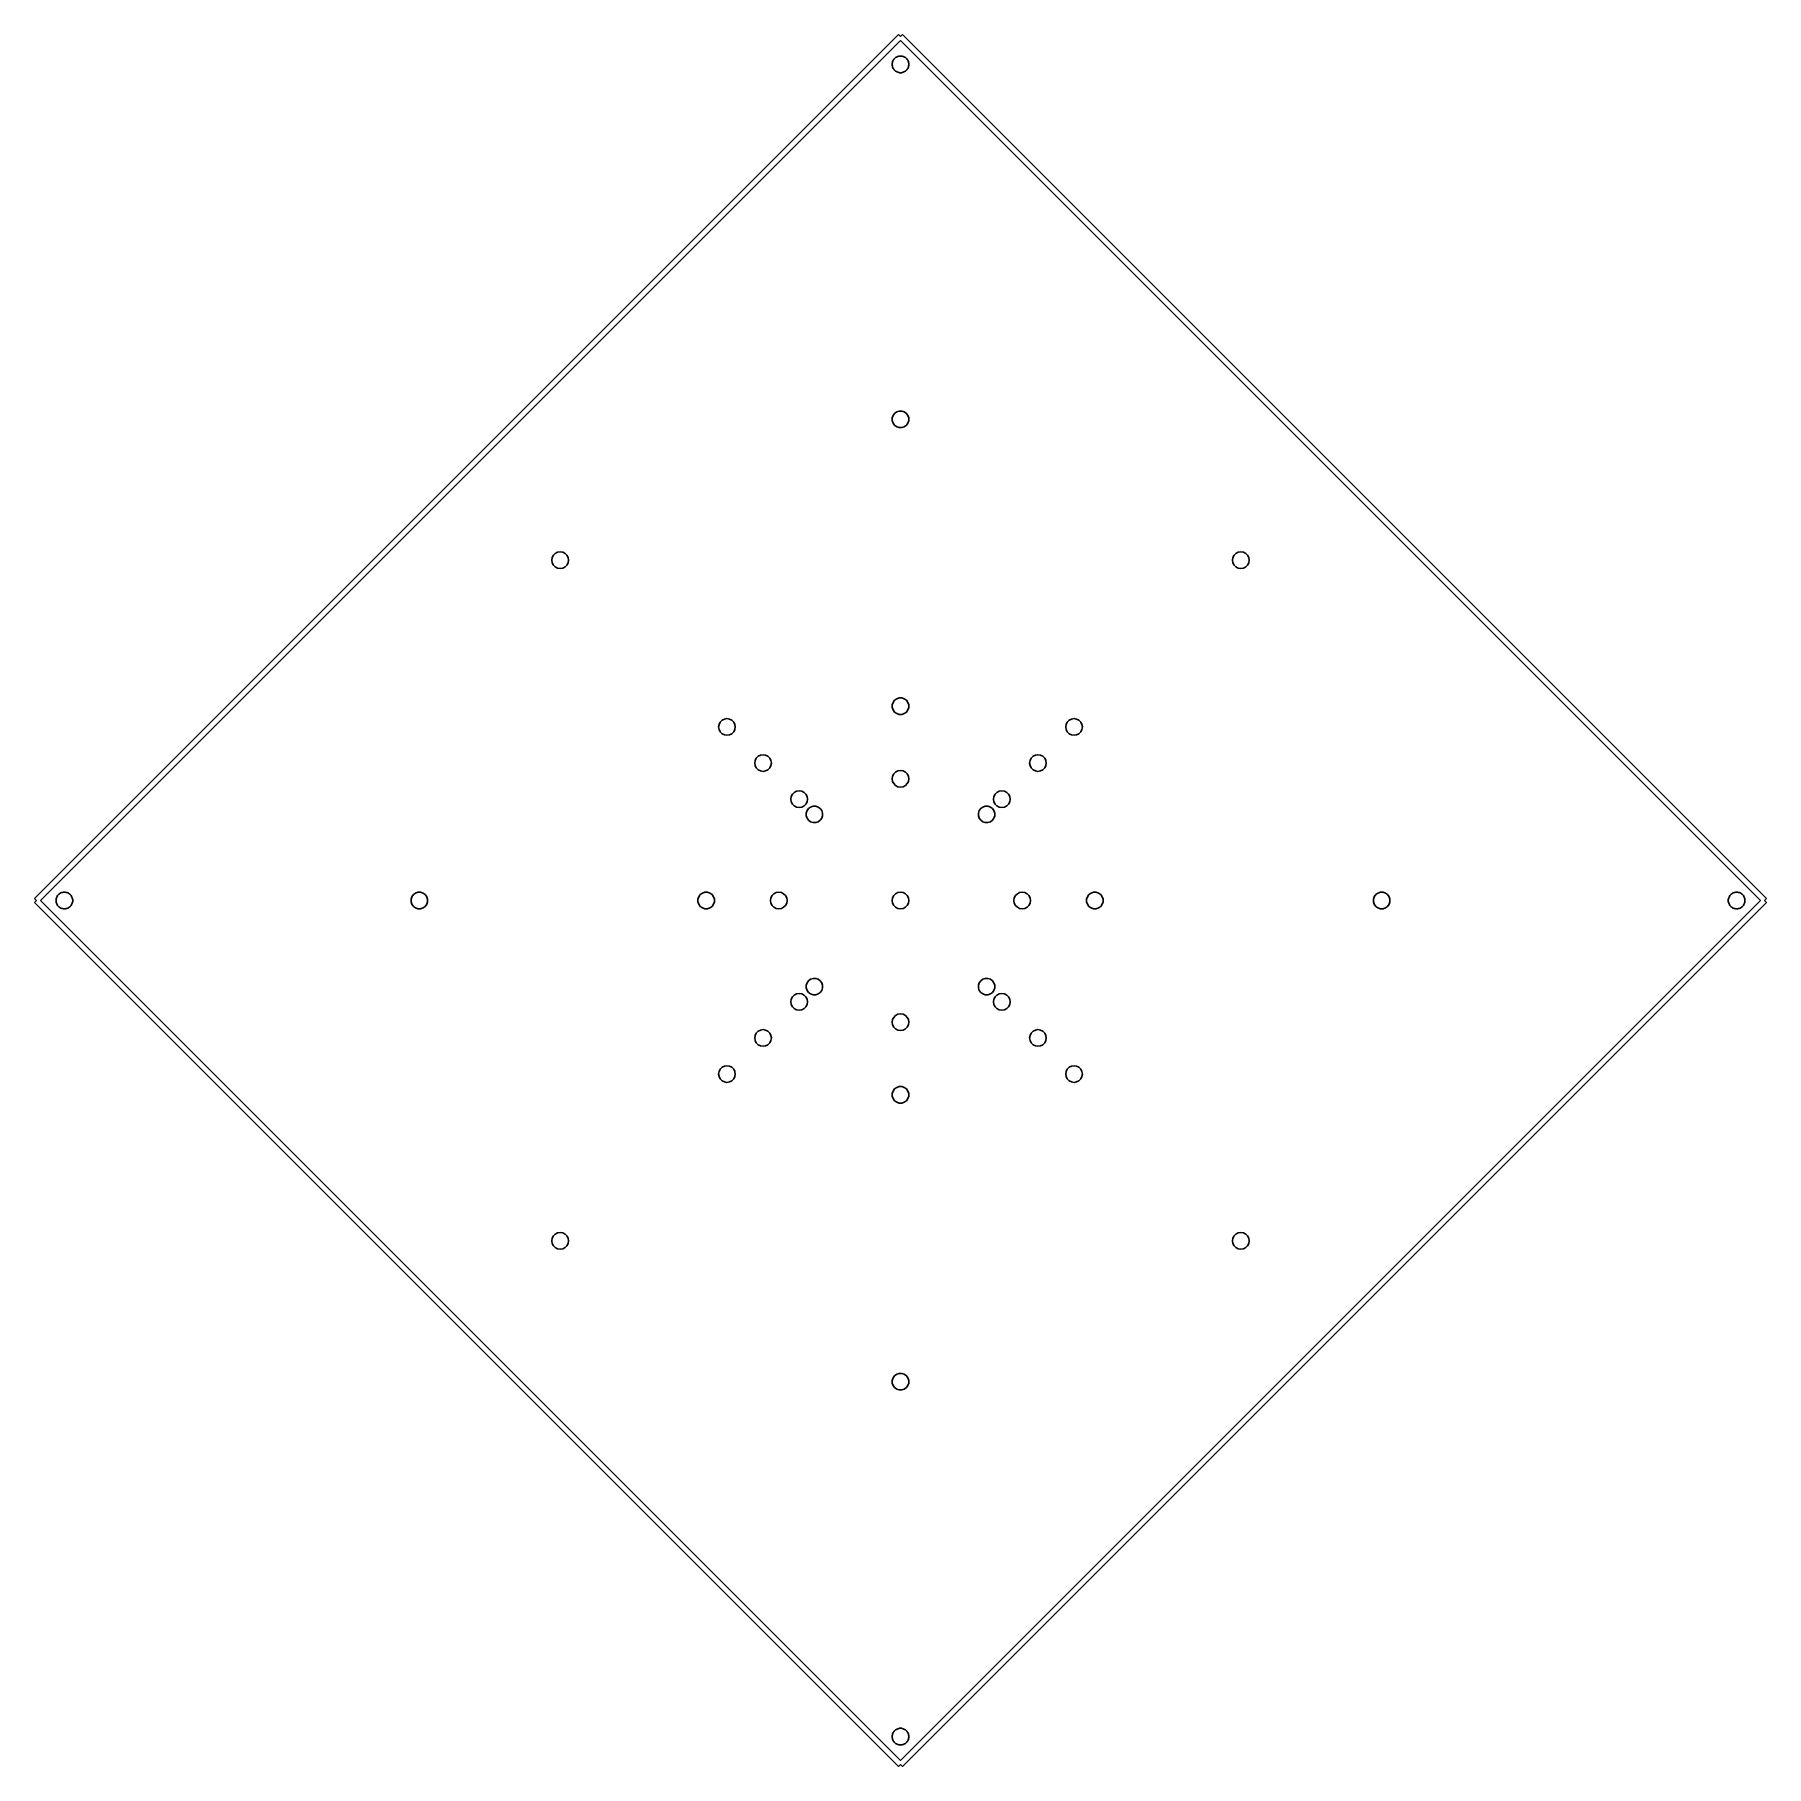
# Model space of a CAD drawing. Header units: metres. Extents: x -156 to 156, y -156 to 156.
import ezdxf

# ---------------------------------------------------------------- set-up
doc = ezdxf.new("R2010")
doc.units = ezdxf.units.M

msp = doc.modelspace()

# ---------------------------------------------------------------- linework, layer by layer
for p, q in [((-0.353546, 155.917), (-155.917, 0.353546)), ((0, 155.563), (-0.353546, 155.917)), ((0.353546, 155.917), (0, 155.563)), ((155.917, 0.353546), (0.353546, 155.917)), ((-154.856, 0), (0, 154.856)), ((0, 154.856), (154.856, 0)), ((-1.49178, 150.717), (-1.49998, 150.56)), ((-1.49998, 150.56), (-1.49178, 150.403)), ((-1.46721, 150.872), (-1.49178, 150.717)), ((-1.49178, 150.403), (-1.46721, 150.248)), ((-1.42657, 151.024), (-1.46721, 150.872)), ((-1.46721, 150.248), (-1.42657, 150.096)), ((-1.37032, 151.17), (-1.42657, 151.024)), ((-1.42657, 150.096), (-1.37032, 149.95)), ((-1.29903, 151.31), (-1.37032, 151.17)), ((-1.37032, 149.95), (-1.29903, 149.81)), ((-1.21352, 151.442), (-1.29903, 151.31)), ((-1.29903, 149.81), (-1.21352, 149.678)), ((-1.11472, 151.564), (-1.21352, 151.442)), ((-1.00369, 151.675), (-1.11472, 151.564)), ((-0.881668, 151.774), (-1.00369, 151.675)), ((-0.749985, 151.859), (-0.881668, 151.774)), ((-0.610092, 151.93), (-0.749985, 151.859)), ((-0.463516, 151.987), (-0.610092, 151.93)), ((-0.311859, 152.027), (-0.463516, 151.987)), ((-0.156784, 152.052), (-0.311859, 152.027)), ((0, 152.06), (-0.156784, 152.052)), ((0.156784, 152.052), (0, 152.06)), ((0.311859, 152.027), (0.156784, 152.052)), ((0.463516, 151.987), (0.311859, 152.027)), ((0.610092, 151.93), (0.463516, 151.987)), ((0.75, 151.859), (0.610092, 151.93)), ((0.881668, 151.774), (0.75, 151.859)), ((1.00369, 151.675), (0.881668, 151.774)), ((1.11472, 151.564), (1.00369, 151.675)), ((1.21352, 151.442), (1.11472, 151.564)), ((1.29903, 151.31), (1.21352, 151.442)), ((1.21352, 149.678), (1.29903, 149.81)), ((1.37032, 151.17), (1.29903, 151.31)), ((1.29903, 149.81), (1.37032, 149.95)), ((1.42657, 151.024), (1.37032, 151.17)), ((1.37032, 149.95), (1.42657, 150.096)), ((1.46721, 150.872), (1.42657, 151.024)), ((1.42657, 150.096), (1.46721, 150.248)), ((1.49178, 150.717), (1.46721, 150.872)), ((1.46721, 150.248), (1.49178, 150.403)), ((1.5, 150.56), (1.49178, 150.717)), ((1.49178, 150.403), (1.5, 150.56)), ((-1.21352, 149.678), (-1.11472, 149.556)), ((-1.11472, 149.556), (-1.00369, 149.445)), ((-1.00369, 149.445), (-0.881668, 149.346)), ((-0.881668, 149.346), (-0.749985, 149.261)), ((-0.749985, 149.261), (-0.610092, 149.19)), ((-0.610092, 149.19), (-0.463516, 149.133)), ((-0.463516, 149.133), (-0.311859, 149.093)), ((-0.311859, 149.093), (-0.156784, 149.068)), ((-0.156784, 149.068), (0, 149.06)), ((0, 149.06), (0.156784, 149.068)), ((0.156784, 149.068), (0.311859, 149.093)), ((0.311859, 149.093), (0.463516, 149.133)), ((0.463516, 149.133), (0.610092, 149.19)), ((0.610092, 149.19), (0.75, 149.261)), ((0.75, 149.261), (0.881668, 149.346)), ((0.881668, 149.346), (1.00369, 149.445)), ((1.00369, 149.445), (1.11472, 149.556)), ((1.11472, 149.556), (1.21352, 149.678)), ((-1.3365, 87.3369), (-1.48152, 86.8906)), ((-1.06064, 87.7166), (-1.3365, 87.3369)), ((-0.680969, 87.9924), (-1.06064, 87.7166)), ((-0.234634, 88.1375), (-0.680969, 87.9924)), ((0.23465, 88.1375), (-0.234634, 88.1375)), ((0.680984, 87.9924), (0.23465, 88.1375)), ((1.06067, 87.7166), (0.680984, 87.9924)), ((1.33652, 87.3369), (1.06067, 87.7166)), ((1.48154, 86.8906), (1.33652, 87.3369)), ((-1.48152, 86.8906), (-1.48152, 86.4212)), ((-1.48152, 86.4212), (-1.3365, 85.9749)), ((-1.3365, 85.9749), (-1.06064, 85.5952)), ((-1.06064, 85.5952), (-0.680969, 85.3194)), ((-0.680969, 85.3194), (-0.234634, 85.1744)), ((-0.234634, 85.1744), (0.23465, 85.1744)), ((0.23465, 85.1744), (0.680984, 85.3194)), ((0.680984, 85.3194), (1.06067, 85.5952)), ((1.06067, 85.5952), (1.33652, 85.9749)), ((1.33652, 85.9749), (1.48154, 86.4212)), ((1.48154, 86.4212), (1.48154, 86.8906)), ((-62.1567, 62.4885), (-62.4885, 62.1567)), ((-61.7385, 62.7016), (-62.1567, 62.4885)), ((-61.275, 62.775), (-61.7385, 62.7016)), ((-60.8115, 62.7016), (-61.275, 62.775)), ((-60.3933, 62.4885), (-60.8115, 62.7016)), ((-60.0615, 62.1567), (-60.3933, 62.4885)), ((60.3933, 62.4885), (60.0615, 62.1567)), ((60.8115, 62.7016), (60.3933, 62.4885)), ((61.275, 62.775), (60.8115, 62.7016)), ((61.7385, 62.7016), (61.275, 62.775)), ((62.1567, 62.4885), (61.7385, 62.7016)), ((62.4885, 62.1567), (62.1567, 62.4885)), ((-62.7016, 61.7385), (-62.775, 61.275)), ((-62.775, 61.275), (-62.7016, 60.8114)), ((-62.4885, 62.1567), (-62.7016, 61.7385)), ((-62.7016, 60.8114), (-62.4885, 60.3933)), ((-62.4885, 60.3933), (-62.1567, 60.0614)), ((-62.1567, 60.0614), (-61.7385, 59.8484)), ((-61.7385, 59.8484), (-61.275, 59.775)), ((-61.275, 59.775), (-60.8115, 59.8484)), ((-60.8115, 59.8484), (-60.3933, 60.0614)), ((-60.3933, 60.0614), (-60.0615, 60.3933)), ((-59.8484, 61.7385), (-60.0615, 62.1567)), ((-60.0615, 60.3933), (-59.8484, 60.8114)), ((-59.775, 61.275), (-59.8484, 61.7385)), ((-59.8484, 60.8114), (-59.775, 61.275)), ((59.8484, 61.7385), (59.775, 61.275)), ((59.775, 61.275), (59.8484, 60.8114)), ((60.0615, 62.1567), (59.8484, 61.7385)), ((59.8484, 60.8114), (60.0615, 60.3933)), ((60.0615, 60.3933), (60.3933, 60.0614)), ((60.3933, 60.0614), (60.8115, 59.8484)), ((60.8115, 59.8484), (61.275, 59.775)), ((61.275, 59.775), (61.7385, 59.8484)), ((61.7385, 59.8484), (62.1567, 60.0614)), ((62.1567, 60.0614), (62.4885, 60.3933)), ((62.7016, 61.7385), (62.4885, 62.1567)), ((62.4885, 60.3933), (62.7016, 60.8114)), ((62.775, 61.275), (62.7016, 61.7385)), ((62.7016, 60.8114), (62.775, 61.275)), ((-1.33649, 35.6827), (-1.48151, 35.2364)), ((-1.48151, 35.2364), (-1.48151, 34.7671)), ((-1.48151, 34.7671), (-1.33649, 34.3208)), ((-1.06064, 36.0624), (-1.33649, 35.6827)), ((-1.33649, 34.3208), (-1.06064, 33.9411)), ((-0.680969, 36.3383), (-1.06064, 36.0624)), ((-0.234634, 36.4833), (-0.680969, 36.3383)), ((0.23465, 36.4833), (-0.234634, 36.4833)), ((0.680984, 36.3383), (0.23465, 36.4833)), ((1.06067, 36.0624), (0.680984, 36.3383)), ((1.33652, 35.6827), (1.06067, 36.0624)), ((1.06067, 33.9411), (1.33652, 34.3208)), ((1.48154, 35.2364), (1.33652, 35.6827)), ((1.33652, 34.3208), (1.48154, 34.7671)), ((1.48154, 34.7671), (1.48154, 35.2364)), ((-32.6766, 31.7135), (-32.75, 31.25)), ((-32.75, 31.25), (-32.6766, 30.7865)), ((-32.4635, 32.1317), (-32.6766, 31.7135)), ((-32.1317, 32.4635), (-32.4635, 32.1317)), ((-31.7135, 32.6766), (-32.1317, 32.4635)), ((-31.25, 32.75), (-31.7135, 32.6766)), ((-30.7865, 32.6766), (-31.25, 32.75)), ((-30.3683, 32.4635), (-30.7865, 32.6766)), ((-30.0365, 32.1317), (-30.3683, 32.4635)), ((-29.8234, 31.7135), (-30.0365, 32.1317)), ((-29.75, 31.25), (-29.8234, 31.7135)), ((-29.8234, 30.7865), (-29.75, 31.25)), ((-1.06064, 33.9411), (-0.680969, 33.6653)), ((-0.680969, 33.6653), (-0.234634, 33.5202)), ((-0.234634, 33.5202), (0.23465, 33.5202)), ((0.23465, 33.5202), (0.680984, 33.6653)), ((0.680984, 33.6653), (1.06067, 33.9411)), ((29.8234, 31.7135), (29.75, 31.25)), ((29.75, 31.25), (29.8234, 30.7865)), ((30.0365, 32.1317), (29.8234, 31.7135)), ((30.3683, 32.4635), (30.0365, 32.1317)), ((30.7865, 32.6766), (30.3683, 32.4635)), ((31.25, 32.75), (30.7865, 32.6766)), ((31.7135, 32.6766), (31.25, 32.75)), ((32.1317, 32.4635), (31.7135, 32.6766)), ((32.4635, 32.1317), (32.1317, 32.4635)), ((32.6766, 31.7135), (32.4635, 32.1317)), ((32.75, 31.25), (32.6766, 31.7135)), ((32.6766, 30.7865), (32.75, 31.25)), ((-32.6766, 30.7865), (-32.4635, 30.3683)), ((-32.4635, 30.3683), (-32.1317, 30.0365)), ((-32.1317, 30.0365), (-31.7135, 29.8234)), ((-31.7135, 29.8234), (-31.25, 29.75)), ((-31.25, 29.75), (-30.7865, 29.8234)), ((-30.7865, 29.8234), (-30.3683, 30.0365)), ((-30.3683, 30.0365), (-30.0365, 30.3683)), ((-30.0365, 30.3683), (-29.8234, 30.7865)), ((29.8234, 30.7865), (30.0365, 30.3683)), ((30.0365, 30.3683), (30.3683, 30.0365)), ((30.3683, 30.0365), (30.7865, 29.8234)), ((30.7865, 29.8234), (31.25, 29.75)), ((31.25, 29.75), (31.7135, 29.8234)), ((31.7135, 29.8234), (32.1317, 30.0365)), ((32.1317, 30.0365), (32.4635, 30.3683)), ((32.4635, 30.3683), (32.6766, 30.7865)), ((-26.1766, 25.2135), (-26.25, 24.75)), ((-25.9635, 25.6317), (-26.1766, 25.2135)), ((-25.6317, 25.9635), (-25.9635, 25.6317)), ((-25.2135, 26.1766), (-25.6317, 25.9635)), ((-24.75, 26.25), (-25.2135, 26.1766)), ((-24.2865, 26.1766), (-24.75, 26.25)), ((-23.8683, 25.9635), (-24.2865, 26.1766)), ((-23.5365, 25.6317), (-23.8683, 25.9635)), ((-23.3234, 25.2135), (-23.5365, 25.6317)), ((-23.25, 24.75), (-23.3234, 25.2135)), ((23.3234, 25.2135), (23.25, 24.75)), ((23.5365, 25.6317), (23.3234, 25.2135)), ((23.8683, 25.9635), (23.5365, 25.6317)), ((24.2865, 26.1766), (23.8683, 25.9635)), ((24.75, 26.25), (24.2865, 26.1766)), ((25.2135, 26.1766), (24.75, 26.25)), ((25.6317, 25.9635), (25.2135, 26.1766)), ((25.9635, 25.6317), (25.6317, 25.9635)), ((26.1766, 25.2135), (25.9635, 25.6317)), ((26.25, 24.75), (26.1766, 25.2135)), ((-26.25, 24.75), (-26.1766, 24.2865)), ((-26.1766, 24.2865), (-25.9635, 23.8683)), ((-25.9635, 23.8683), (-25.6317, 23.5365)), ((-25.6317, 23.5365), (-25.2135, 23.3234)), ((-25.2135, 23.3234), (-24.75, 23.25)), ((-24.75, 23.25), (-24.2865, 23.3234)), ((-24.2865, 23.3234), (-23.8683, 23.5365)), ((-23.8683, 23.5365), (-23.5365, 23.8683)), ((-23.5365, 23.8683), (-23.3234, 24.2865)), ((-23.3234, 24.2865), (-23.25, 24.75)), ((-1.42657, 22.3835), (-1.5, 21.92)), ((-1.5, 21.92), (-1.42657, 21.4565)), ((-1.21352, 22.8017), (-1.42657, 22.3835)), ((-0.881668, 23.1335), (-1.21352, 22.8017)), ((-0.463516, 23.3466), (-0.881668, 23.1335)), ((0, 23.42), (-0.463516, 23.3466)), ((0.463516, 23.3466), (0, 23.42)), ((0.881668, 23.1335), (0.463516, 23.3466)), ((1.21352, 22.8017), (0.881668, 23.1335)), ((1.42657, 22.3835), (1.21352, 22.8017)), ((1.5, 21.92), (1.42657, 22.3835)), ((1.42657, 21.4565), (1.5, 21.92)), ((23.25, 24.75), (23.3234, 24.2865)), ((23.3234, 24.2865), (23.5365, 23.8683)), ((23.5365, 23.8683), (23.8683, 23.5365)), ((23.8683, 23.5365), (24.2865, 23.3234)), ((24.2865, 23.3234), (24.75, 23.25)), ((24.75, 23.25), (25.2135, 23.3234)), ((25.2135, 23.3234), (25.6317, 23.5365)), ((25.6317, 23.5365), (25.9635, 23.8683)), ((25.9635, 23.8683), (26.1766, 24.2865)), ((26.1766, 24.2865), (26.25, 24.75)), ((-19.6766, 18.7135), (-19.75, 18.25)), ((-19.4635, 19.1317), (-19.6766, 18.7135)), ((-19.1317, 19.4635), (-19.4635, 19.1317)), ((-18.7135, 19.6766), (-19.1317, 19.4635)), ((-18.25, 19.75), (-18.7135, 19.6766)), ((-17.7865, 19.6766), (-18.25, 19.75)), ((-17.3683, 19.4635), (-17.7865, 19.6766)), ((-17.0365, 19.1317), (-17.3683, 19.4635)), ((-16.8234, 18.7135), (-17.0365, 19.1317)), ((-16.75, 18.25), (-16.8234, 18.7135)), ((-1.42657, 21.4565), (-1.21352, 21.0383)), ((-1.21352, 21.0383), (-0.881668, 20.7065)), ((-0.881668, 20.7065), (-0.463516, 20.4934)), ((-0.463516, 20.4934), (0, 20.42)), ((0, 20.42), (0.463516, 20.4934)), ((0.463516, 20.4934), (0.881668, 20.7065)), ((0.881668, 20.7065), (1.21352, 21.0383)), ((1.21352, 21.0383), (1.42657, 21.4565)), ((16.8234, 18.7135), (16.75, 18.25)), ((17.0365, 19.1317), (16.8234, 18.7135)), ((17.3683, 19.4635), (17.0365, 19.1317)), ((17.7865, 19.6766), (17.3683, 19.4635)), ((18.25, 19.75), (17.7865, 19.6766)), ((18.7135, 19.6766), (18.25, 19.75)), ((19.1317, 19.4635), (18.7135, 19.6766)), ((19.4635, 19.1317), (19.1317, 19.4635)), ((19.6766, 18.7135), (19.4635, 19.1317)), ((19.75, 18.25), (19.6766, 18.7135)), ((-19.75, 18.25), (-19.6766, 17.7865)), ((-19.6766, 17.7865), (-19.4635, 17.3683)), ((-19.4635, 17.3683), (-19.1317, 17.0365)), ((-19.1317, 17.0365), (-18.7135, 16.8234)), ((-18.7135, 16.8234), (-18.25, 16.75)), ((-18.25, 16.75), (-17.7865, 16.8234)), ((-17.7865, 16.8234), (-17.3683, 17.0365)), ((-17.3683, 17.0365), (-17.0365, 17.3683)), ((-17.0365, 17.3683), (-16.8234, 17.7865)), ((-16.8363, 16.1808), (-16.9813, 15.7344)), ((-16.9813, 15.7344), (-16.9813, 15.2651)), ((-16.5604, 16.5604), (-16.8363, 16.1808)), ((-16.8234, 17.7865), (-16.75, 18.25)), ((-16.1808, 16.8363), (-16.5604, 16.5604)), ((-15.7344, 16.9813), (-16.1808, 16.8363)), ((-15.2651, 16.9813), (-15.7344, 16.9813)), ((-14.8188, 16.8363), (-15.2651, 16.9813)), ((-14.4391, 16.5604), (-14.8188, 16.8363)), ((-14.1633, 16.1807), (-14.4391, 16.5604)), ((-14.0182, 15.7344), (-14.1633, 16.1807)), ((-14.0182, 15.2651), (-14.0182, 15.7344)), ((14.1633, 16.1807), (14.0182, 15.7344)), ((14.0182, 15.7344), (14.0182, 15.2651)), ((14.4391, 16.5604), (14.1633, 16.1807)), ((14.8188, 16.8363), (14.4391, 16.5604)), ((15.2651, 16.9813), (14.8188, 16.8363)), ((15.7344, 16.9813), (15.2651, 16.9813)), ((16.1808, 16.8363), (15.7344, 16.9813)), ((16.5604, 16.5604), (16.1808, 16.8363)), ((16.8363, 16.1808), (16.5604, 16.5604)), ((16.75, 18.25), (16.8234, 17.7865)), ((16.8234, 17.7865), (17.0365, 17.3683)), ((16.9813, 15.7344), (16.8363, 16.1808)), ((16.9813, 15.2651), (16.9813, 15.7344)), ((17.0365, 17.3683), (17.3683, 17.0365)), ((17.3683, 17.0365), (17.7865, 16.8234)), ((17.7865, 16.8234), (18.25, 16.75)), ((18.25, 16.75), (18.7135, 16.8234)), ((18.7135, 16.8234), (19.1317, 17.0365)), ((19.1317, 17.0365), (19.4635, 17.3683)), ((19.4635, 17.3683), (19.6766, 17.7865)), ((19.6766, 17.7865), (19.75, 18.25)), ((-16.9813, 15.2651), (-16.8363, 14.8188)), ((-16.8363, 14.8188), (-16.5604, 14.4391)), ((-16.5604, 14.4391), (-16.1807, 14.1633)), ((-16.1807, 14.1633), (-15.7344, 14.0182)), ((-15.7344, 14.0182), (-15.2651, 14.0182)), ((-15.2651, 14.0182), (-14.8188, 14.1633)), ((-14.8188, 14.1633), (-14.4391, 14.4391)), ((-14.4391, 14.4391), (-14.1633, 14.8188)), ((-14.1633, 14.8188), (-14.0182, 15.2651)), ((14.0182, 15.2651), (14.1633, 14.8188)), ((14.1633, 14.8188), (14.4391, 14.4391)), ((14.4391, 14.4391), (14.8188, 14.1633)), ((14.8188, 14.1633), (15.2651, 14.0182)), ((15.2651, 14.0182), (15.7344, 14.0182)), ((15.7344, 14.0182), (16.1807, 14.1633)), ((16.1807, 14.1633), (16.5604, 14.4391)), ((16.5604, 14.4391), (16.8363, 14.8188)), ((16.8363, 14.8188), (16.9813, 15.2651)), ((-155.917, 0.353546), (-155.563, 0)), ((-155.563, 0), (-155.917, -0.353546)), ((0, -154.856), (-154.856, 0)), ((-152.052, 0.156784), (-152.06, 0)), ((-152.06, 0), (-152.052, -0.156784)), ((-152.027, 0.311859), (-152.052, 0.156784)), ((-151.987, 0.463516), (-152.027, 0.311859)), ((-151.93, 0.610092), (-151.987, 0.463516)), ((-151.859, 0.75), (-151.93, 0.610092)), ((-151.774, 0.881668), (-151.859, 0.75)), ((-151.675, 1.00369), (-151.774, 0.881668)), ((-151.564, 1.11472), (-151.675, 1.00369)), ((-151.442, 1.21352), (-151.564, 1.11472)), ((-151.31, 1.29903), (-151.442, 1.21352)), ((-151.17, 1.37032), (-151.31, 1.29903)), ((-151.024, 1.42657), (-151.17, 1.37032)), ((-150.872, 1.46721), (-151.024, 1.42657)), ((-150.717, 1.49178), (-150.872, 1.46721)), ((-150.56, 1.5), (-150.717, 1.49178)), ((-150.403, 1.49178), (-150.56, 1.5)), ((-150.248, 1.46721), (-150.403, 1.49178)), ((-150.096, 1.42657), (-150.248, 1.46721)), ((-149.95, 1.37032), (-150.096, 1.42657)), ((-149.81, 1.29903), (-149.95, 1.37032)), ((-149.678, 1.21352), (-149.81, 1.29903)), ((-149.556, 1.11472), (-149.678, 1.21352)), ((-149.445, 1.00369), (-149.556, 1.11472)), ((-149.346, 0.881668), (-149.445, 1.00369)), ((-149.261, 0.75), (-149.346, 0.881668)), ((-149.19, 0.610092), (-149.261, 0.75)), ((-149.133, 0.463516), (-149.19, 0.610092)), ((-149.093, 0.311859), (-149.133, 0.463516)), ((-149.068, 0.156784), (-149.093, 0.311859)), ((-149.06, 0), (-149.068, 0.156784)), ((-149.068, -0.156784), (-149.06, 0)), ((-87.9924, 0.680969), (-88.1375, 0.234634)), ((-88.1375, 0.234634), (-88.1375, -0.23465)), ((-87.7166, 1.06064), (-87.9924, 0.680969)), ((-87.3369, 1.3365), (-87.7166, 1.06064)), ((-86.8906, 1.48152), (-87.3369, 1.3365)), ((-86.4212, 1.48152), (-86.8906, 1.48152)), ((-85.9749, 1.3365), (-86.4212, 1.48152)), ((-85.5952, 1.06064), (-85.9749, 1.3365)), ((-85.3194, 0.680969), (-85.5952, 1.06064)), ((-85.1744, 0.234634), (-85.3194, 0.680969)), ((-85.1744, -0.23465), (-85.1744, 0.234634)), ((-36.3383, 0.680969), (-36.4833, 0.234634)), ((-36.4833, 0.234634), (-36.4833, -0.23465)), ((-36.0624, 1.06064), (-36.3383, 0.680969)), ((-35.6827, 1.33649), (-36.0624, 1.06064)), ((-35.2364, 1.48151), (-35.6827, 1.33649)), ((-34.7671, 1.48151), (-35.2364, 1.48151)), ((-34.3208, 1.33649), (-34.7671, 1.48151)), ((-33.9411, 1.06064), (-34.3208, 1.33649)), ((-33.6653, 0.680969), (-33.9411, 1.06064)), ((-33.5202, 0.234634), (-33.6653, 0.680969)), ((-33.5202, -0.23465), (-33.5202, 0.234634)), ((-23.3466, 0.463516), (-23.42, 0)), ((-23.42, 0), (-23.3466, -0.463516)), ((-23.1335, 0.881668), (-23.3466, 0.463516)), ((-22.8017, 1.21352), (-23.1335, 0.881668)), ((-22.3835, 1.42657), (-22.8017, 1.21352)), ((-21.92, 1.5), (-22.3835, 1.42657)), ((-21.4565, 1.42657), (-21.92, 1.5)), ((-21.0383, 1.21352), (-21.4565, 1.42657)), ((-20.7065, 0.881668), (-21.0383, 1.21352)), ((-20.4934, 0.463516), (-20.7065, 0.881668)), ((-20.42, 0), (-20.4934, 0.463516)), ((-20.4934, -0.463516), (-20.42, 0)), ((-1.42657, 0.463516), (-1.5, 0)), ((-1.5, 0), (-1.42657, -0.463516)), ((-1.21352, 0.881668), (-1.42657, 0.463516)), ((-0.881668, 1.21352), (-1.21352, 0.881668)), ((-0.463516, 1.42657), (-0.881668, 1.21352)), ((0, 1.5), (-0.463516, 1.42657)), ((0.463516, 1.42657), (0, 1.5)), ((154.856, 0), (0, -154.856)), ((0.881668, 1.21352), (0.463516, 1.42657)), ((1.21352, 0.881668), (0.881668, 1.21352)), ((1.42657, 0.463516), (1.21352, 0.881668)), ((1.5, 0), (1.42657, 0.463516)), ((1.42657, -0.463516), (1.5, 0)), ((20.4934, 0.463516), (20.42, 0)), ((20.42, 0), (20.4934, -0.463516)), ((20.7065, 0.881668), (20.4934, 0.463516)), ((21.0383, 1.21352), (20.7065, 0.881668)), ((21.4565, 1.42657), (21.0383, 1.21352)), ((21.92, 1.5), (21.4565, 1.42657)), ((22.3835, 1.42657), (21.92, 1.5)), ((22.8017, 1.21352), (22.3835, 1.42657)), ((23.1335, 0.881668), (22.8017, 1.21352)), ((23.3466, 0.463516), (23.1335, 0.881668)), ((23.42, 0), (23.3466, 0.463516)), ((23.3466, -0.463516), (23.42, 0)), ((33.6653, 0.680969), (33.5202, 0.234634)), ((33.5202, 0.234634), (33.5202, -0.23465)), ((33.9411, 1.06064), (33.6653, 0.680969)), ((34.3208, 1.33649), (33.9411, 1.06064)), ((34.7671, 1.48151), (34.3208, 1.33649)), ((35.2364, 1.48151), (34.7671, 1.48151)), ((35.6827, 1.33649), (35.2364, 1.48151)), ((36.0624, 1.06064), (35.6827, 1.33649)), ((36.3383, 0.680969), (36.0624, 1.06064)), ((36.4833, 0.234634), (36.3383, 0.680969)), ((36.4833, -0.23465), (36.4833, 0.234634)), ((85.3194, 0.680969), (85.1744, 0.234634)), ((85.1744, 0.234634), (85.1744, -0.23465)), ((85.5952, 1.06064), (85.3194, 0.680969)), ((85.9749, 1.3365), (85.5952, 1.06064)), ((86.4212, 1.48152), (85.9749, 1.3365)), ((86.8906, 1.48152), (86.4212, 1.48152)), ((87.3369, 1.3365), (86.8906, 1.48152)), ((87.7166, 1.06064), (87.3369, 1.3365)), ((87.9924, 0.680969), (87.7166, 1.06064)), ((88.1375, 0.234634), (87.9924, 0.680969)), ((88.1375, -0.23465), (88.1375, 0.234634)), ((149.068, 0.156784), (149.06, 0)), ((149.06, 0), (149.068, -0.156784)), ((149.093, 0.311859), (149.068, 0.156784)), ((149.133, 0.463516), (149.093, 0.311859)), ((149.19, 0.610092), (149.133, 0.463516)), ((149.261, 0.749985), (149.19, 0.610092)), ((149.346, 0.881668), (149.261, 0.749985)), ((149.445, 1.00369), (149.346, 0.881668)), ((149.556, 1.11472), (149.445, 1.00369)), ((149.678, 1.21352), (149.556, 1.11472)), ((149.81, 1.29903), (149.678, 1.21352)), ((149.95, 1.37032), (149.81, 1.29903)), ((150.096, 1.42657), (149.95, 1.37032)), ((150.248, 1.46721), (150.096, 1.42657)), ((150.403, 1.49178), (150.248, 1.46721)), ((150.56, 1.5), (150.403, 1.49178)), ((150.717, 1.49178), (150.56, 1.5)), ((150.872, 1.46721), (150.717, 1.49178)), ((151.024, 1.42657), (150.872, 1.46721)), ((151.17, 1.37032), (151.024, 1.42657)), ((151.31, 1.29903), (151.17, 1.37032)), ((151.442, 1.21352), (151.31, 1.29903)), ((151.564, 1.11472), (151.442, 1.21352)), ((151.675, 1.00369), (151.564, 1.11472)), ((151.774, 0.881668), (151.675, 1.00369)), ((151.859, 0.749985), (151.774, 0.881668)), ((151.93, 0.610092), (151.859, 0.749985)), ((151.987, 0.463516), (151.93, 0.610092)), ((152.027, 0.311859), (151.987, 0.463516)), ((152.052, 0.156784), (152.027, 0.311859)), ((152.06, 0), (152.052, 0.156784)), ((152.052, -0.156784), (152.06, 0)), ((155.563, 0), (155.917, 0.353546)), ((155.917, -0.353546), (155.563, 0)), ((-155.917, -0.353546), (-0.353546, -155.917)), ((-152.052, -0.156784), (-152.027, -0.311859)), ((-152.027, -0.311859), (-151.987, -0.463516)), ((-151.987, -0.463516), (-151.93, -0.610092)), ((-151.93, -0.610092), (-151.859, -0.749985)), ((-151.859, -0.749985), (-151.774, -0.881668)), ((-151.774, -0.881668), (-151.675, -1.00369)), ((-151.675, -1.00369), (-151.564, -1.11472)), ((-151.564, -1.11472), (-151.442, -1.21352)), ((-151.442, -1.21352), (-151.31, -1.29903)), ((-151.31, -1.29903), (-151.17, -1.37032)), ((-151.17, -1.37032), (-151.024, -1.42657)), ((-151.024, -1.42657), (-150.872, -1.46721)), ((-150.872, -1.46721), (-150.717, -1.49178)), ((-150.717, -1.49178), (-150.56, -1.49998)), ((-150.56, -1.49998), (-150.403, -1.49178)), ((-150.403, -1.49178), (-150.248, -1.46721)), ((-150.248, -1.46721), (-150.096, -1.42657)), ((-150.096, -1.42657), (-149.95, -1.37032)), ((-149.95, -1.37032), (-149.81, -1.29903)), ((-149.81, -1.29903), (-149.678, -1.21352)), ((-149.678, -1.21352), (-149.556, -1.11472)), ((-149.556, -1.11472), (-149.445, -1.00369)), ((-149.445, -1.00369), (-149.346, -0.881668)), ((-149.346, -0.881668), (-149.261, -0.749985)), ((-149.261, -0.749985), (-149.19, -0.610092)), ((-149.19, -0.610092), (-149.133, -0.463516)), ((-149.133, -0.463516), (-149.093, -0.311859)), ((-149.093, -0.311859), (-149.068, -0.156784)), ((-88.1375, -0.23465), (-87.9924, -0.680984)), ((-87.9924, -0.680984), (-87.7166, -1.06067)), ((-87.7166, -1.06067), (-87.3369, -1.33652)), ((-87.3369, -1.33652), (-86.8906, -1.48154)), ((-86.8906, -1.48154), (-86.4212, -1.48154)), ((-86.4212, -1.48154), (-85.9749, -1.33652)), ((-85.9749, -1.33652), (-85.5952, -1.06067)), ((-85.5952, -1.06067), (-85.3194, -0.680984)), ((-85.3194, -0.680984), (-85.1744, -0.23465)), ((-36.4833, -0.23465), (-36.3383, -0.680984)), ((-36.3383, -0.680984), (-36.0624, -1.06067)), ((-36.0624, -1.06067), (-35.6827, -1.33652)), ((-35.6827, -1.33652), (-35.2364, -1.48154)), ((-35.2364, -1.48154), (-34.7671, -1.48154)), ((-34.7671, -1.48154), (-34.3208, -1.33652)), ((-34.3208, -1.33652), (-33.9411, -1.06067)), ((-33.9411, -1.06067), (-33.6653, -0.680984)), ((-33.6653, -0.680984), (-33.5202, -0.23465)), ((-23.3466, -0.463516), (-23.1335, -0.881668)), ((-23.1335, -0.881668), (-22.8017, -1.21352)), ((-22.8017, -1.21352), (-22.3835, -1.42657)), ((-22.3835, -1.42657), (-21.92, -1.5)), ((-21.92, -1.5), (-21.4565, -1.42657)), ((-21.4565, -1.42657), (-21.0383, -1.21352)), ((-21.0383, -1.21352), (-20.7065, -0.881668)), ((-20.7065, -0.881668), (-20.4934, -0.463516)), ((-1.42657, -0.463516), (-1.21352, -0.881668)), ((-1.21352, -0.881668), (-0.881668, -1.21352)), ((-0.881668, -1.21352), (-0.463516, -1.42657)), ((-0.463516, -1.42657), (0, -1.5)), ((0, -1.5), (0.463516, -1.42657)), ((0.353546, -155.917), (155.917, -0.353546)), ((0.463516, -1.42657), (0.881668, -1.21352)), ((0.881668, -1.21352), (1.21352, -0.881668)), ((1.21352, -0.881668), (1.42657, -0.463516)), ((20.4934, -0.463516), (20.7065, -0.881668)), ((20.7065, -0.881668), (21.0383, -1.21352)), ((21.0383, -1.21352), (21.4565, -1.42657)), ((21.4565, -1.42657), (21.92, -1.5)), ((21.92, -1.5), (22.3835, -1.42657)), ((22.3835, -1.42657), (22.8017, -1.21352)), ((22.8017, -1.21352), (23.1335, -0.881668)), ((23.1335, -0.881668), (23.3466, -0.463516)), ((33.5202, -0.23465), (33.6653, -0.680984)), ((33.6653, -0.680984), (33.9411, -1.06067)), ((33.9411, -1.06067), (34.3208, -1.33652)), ((34.3208, -1.33652), (34.7671, -1.48154)), ((34.7671, -1.48154), (35.2364, -1.48154)), ((35.2364, -1.48154), (35.6827, -1.33652)), ((35.6827, -1.33652), (36.0624, -1.06067)), ((36.0624, -1.06067), (36.3383, -0.680984)), ((36.3383, -0.680984), (36.4833, -0.23465)), ((85.1744, -0.23465), (85.3194, -0.680984)), ((85.3194, -0.680984), (85.5952, -1.06067)), ((85.5952, -1.06067), (85.9749, -1.33652)), ((85.9749, -1.33652), (86.4212, -1.48154)), ((86.4212, -1.48154), (86.8906, -1.48154)), ((86.8906, -1.48154), (87.3369, -1.33652)), ((87.3369, -1.33652), (87.7166, -1.06067)), ((87.7166, -1.06067), (87.9924, -0.680984)), ((87.9924, -0.680984), (88.1375, -0.23465)), ((149.068, -0.156784), (149.093, -0.311859)), ((149.093, -0.311859), (149.133, -0.463516)), ((149.133, -0.463516), (149.19, -0.610092)), ((149.19, -0.610092), (149.261, -0.749985)), ((149.261, -0.749985), (149.346, -0.881668)), ((149.346, -0.881668), (149.445, -1.00369)), ((149.445, -1.00369), (149.556, -1.11472)), ((149.556, -1.11472), (149.678, -1.21352)), ((149.678, -1.21352), (149.81, -1.29903)), ((149.81, -1.29903), (149.95, -1.37032)), ((149.95, -1.37032), (150.096, -1.42657)), ((150.096, -1.42657), (150.248, -1.46721)), ((150.248, -1.46721), (150.403, -1.49178)), ((150.403, -1.49178), (150.56, -1.5)), ((150.56, -1.5), (150.717, -1.49178)), ((150.717, -1.49178), (150.872, -1.46721)), ((150.872, -1.46721), (151.024, -1.42657)), ((151.024, -1.42657), (151.17, -1.37032)), ((151.17, -1.37032), (151.31, -1.29903)), ((151.31, -1.29903), (151.442, -1.21352)), ((151.442, -1.21352), (151.564, -1.11472)), ((151.564, -1.11472), (151.675, -1.00369)), ((151.675, -1.00369), (151.774, -0.881668)), ((151.774, -0.881668), (151.859, -0.749985)), ((151.859, -0.749985), (151.93, -0.610092)), ((151.93, -0.610092), (151.987, -0.463516)), ((151.987, -0.463516), (152.027, -0.311859)), ((152.027, -0.311859), (152.052, -0.156784)), ((-16.8363, -14.8188), (-16.9813, -15.2651)), ((-16.9813, -15.2651), (-16.9813, -15.7344)), ((-16.5604, -14.4391), (-16.8363, -14.8188)), ((-16.1807, -14.1633), (-16.5604, -14.4391)), ((-15.7344, -14.0182), (-16.1807, -14.1633)), ((-15.2651, -14.0182), (-15.7344, -14.0182)), ((-14.8188, -14.1633), (-15.2651, -14.0182)), ((-14.4391, -14.4391), (-14.8188, -14.1633)), ((-14.1633, -14.8188), (-14.4391, -14.4391)), ((-14.0182, -15.2651), (-14.1633, -14.8188)), ((-14.0182, -15.7344), (-14.0182, -15.2651)), ((14.1633, -14.8188), (14.0182, -15.2651)), ((14.0182, -15.2651), (14.0182, -15.7344)), ((14.4391, -14.4391), (14.1633, -14.8188)), ((14.8188, -14.1633), (14.4391, -14.4391)), ((15.2651, -14.0182), (14.8188, -14.1633)), ((15.7344, -14.0182), (15.2651, -14.0182)), ((16.1807, -14.1633), (15.7344, -14.0182)), ((16.5604, -14.4391), (16.1807, -14.1633)), ((16.8363, -14.8188), (16.5604, -14.4391)), ((16.9813, -15.2651), (16.8363, -14.8188)), ((16.9813, -15.7344), (16.9813, -15.2651)), ((-19.6766, -17.7865), (-19.75, -18.25)), ((-19.75, -18.25), (-19.6766, -18.7135)), ((-19.4635, -17.3683), (-19.6766, -17.7865)), ((-19.1317, -17.0365), (-19.4635, -17.3683)), ((-18.7135, -16.8234), (-19.1317, -17.0365)), ((-18.25, -16.75), (-18.7135, -16.8234)), ((-17.7865, -16.8234), (-18.25, -16.75)), ((-17.3683, -17.0365), (-17.7865, -16.8234)), ((-17.0365, -17.3683), (-17.3683, -17.0365)), ((-16.8234, -17.7865), (-17.0365, -17.3683)), ((-16.9813, -15.7344), (-16.8363, -16.1808)), ((-16.8363, -16.1808), (-16.5604, -16.5604)), ((-16.75, -18.25), (-16.8234, -17.7865)), ((-16.8234, -18.7135), (-16.75, -18.25)), ((-16.5604, -16.5604), (-16.1808, -16.8363)), ((-16.1808, -16.8363), (-15.7344, -16.9813)), ((-15.7344, -16.9813), (-15.2651, -16.9813)), ((-15.2651, -16.9813), (-14.8188, -16.8363)), ((-14.8188, -16.8363), (-14.4391, -16.5604)), ((-14.4391, -16.5604), (-14.1633, -16.1807)), ((-14.1633, -16.1807), (-14.0182, -15.7344)), ((14.0182, -15.7344), (14.1633, -16.1807)), ((14.1633, -16.1807), (14.4391, -16.5604)), ((14.4391, -16.5604), (14.8188, -16.8363)), ((14.8188, -16.8363), (15.2651, -16.9813)), ((15.2651, -16.9813), (15.7344, -16.9813)), ((15.7344, -16.9813), (16.1808, -16.8363)), ((16.1808, -16.8363), (16.5604, -16.5604)), ((16.5604, -16.5604), (16.8363, -16.1808)), ((16.8234, -17.7865), (16.75, -18.25)), ((16.75, -18.25), (16.8234, -18.7135)), ((17.0365, -17.3683), (16.8234, -17.7865)), ((16.8363, -16.1808), (16.9813, -15.7344)), ((17.3683, -17.0365), (17.0365, -17.3683)), ((17.7865, -16.8234), (17.3683, -17.0365)), ((18.25, -16.75), (17.7865, -16.8234)), ((18.7135, -16.8234), (18.25, -16.75)), ((19.1317, -17.0365), (18.7135, -16.8234)), ((19.4635, -17.3683), (19.1317, -17.0365)), ((19.6766, -17.7865), (19.4635, -17.3683)), ((19.75, -18.25), (19.6766, -17.7865)), ((19.6766, -18.7135), (19.75, -18.25)), ((-19.6766, -18.7135), (-19.4635, -19.1317)), ((-19.4635, -19.1317), (-19.1317, -19.4635)), ((-19.1317, -19.4635), (-18.7135, -19.6766)), ((-18.7135, -19.6766), (-18.25, -19.75)), ((-18.25, -19.75), (-17.7865, -19.6766)), ((-17.7865, -19.6766), (-17.3683, -19.4635)), ((-17.3683, -19.4635), (-17.0365, -19.1317)), ((-17.0365, -19.1317), (-16.8234, -18.7135)), ((-1.42657, -21.4565), (-1.5, -21.92)), ((-1.21352, -21.0383), (-1.42657, -21.4565)), ((-0.881668, -20.7065), (-1.21352, -21.0383)), ((-0.463516, -20.4934), (-0.881668, -20.7065)), ((0, -20.42), (-0.463516, -20.4934)), ((0.463516, -20.4934), (0, -20.42)), ((0.881668, -20.7065), (0.463516, -20.4934)), ((1.21352, -21.0383), (0.881668, -20.7065)), ((1.42657, -21.4565), (1.21352, -21.0383)), ((1.5, -21.92), (1.42657, -21.4565)), ((16.8234, -18.7135), (17.0365, -19.1317)), ((17.0365, -19.1317), (17.3683, -19.4635)), ((17.3683, -19.4635), (17.7865, -19.6766)), ((17.7865, -19.6766), (18.25, -19.75)), ((18.25, -19.75), (18.7135, -19.6766)), ((18.7135, -19.6766), (19.1317, -19.4635)), ((19.1317, -19.4635), (19.4635, -19.1317)), ((19.4635, -19.1317), (19.6766, -18.7135)), ((-26.1766, -24.2865), (-26.25, -24.75)), ((-26.25, -24.75), (-26.1766, -25.2135)), ((-25.9635, -23.8683), (-26.1766, -24.2865)), ((-25.6317, -23.5365), (-25.9635, -23.8683)), ((-25.2135, -23.3234), (-25.6317, -23.5365)), ((-24.75, -23.25), (-25.2135, -23.3234)), ((-24.2865, -23.3234), (-24.75, -23.25)), ((-23.8683, -23.5365), (-24.2865, -23.3234)), ((-23.5365, -23.8683), (-23.8683, -23.5365)), ((-23.3234, -24.2865), (-23.5365, -23.8683)), ((-23.25, -24.75), (-23.3234, -24.2865)), ((-23.3234, -25.2135), (-23.25, -24.75)), ((-1.5, -21.92), (-1.42657, -22.3835)), ((-1.42657, -22.3835), (-1.21352, -22.8017)), ((-1.21352, -22.8017), (-0.881668, -23.1335)), ((-0.881668, -23.1335), (-0.463516, -23.3466)), ((-0.463516, -23.3466), (0, -23.42)), ((0, -23.42), (0.463516, -23.3466)), ((0.463516, -23.3466), (0.881668, -23.1335)), ((0.881668, -23.1335), (1.21352, -22.8017)), ((1.21352, -22.8017), (1.42657, -22.3835)), ((1.42657, -22.3835), (1.5, -21.92)), ((23.3234, -24.2865), (23.25, -24.75)), ((23.25, -24.75), (23.3234, -25.2135)), ((23.5365, -23.8683), (23.3234, -24.2865)), ((23.8683, -23.5365), (23.5365, -23.8683)), ((24.2865, -23.3234), (23.8683, -23.5365)), ((24.75, -23.25), (24.2865, -23.3234)), ((25.2135, -23.3234), (24.75, -23.25)), ((25.6317, -23.5365), (25.2135, -23.3234)), ((25.9635, -23.8683), (25.6317, -23.5365)), ((26.1766, -24.2865), (25.9635, -23.8683)), ((26.25, -24.75), (26.1766, -24.2865)), ((26.1766, -25.2135), (26.25, -24.75)), ((-26.1766, -25.2135), (-25.9635, -25.6317)), ((-25.9635, -25.6317), (-25.6317, -25.9635)), ((-25.6317, -25.9635), (-25.2135, -26.1766)), ((-25.2135, -26.1766), (-24.75, -26.25)), ((-24.75, -26.25), (-24.2865, -26.1766)), ((-24.2865, -26.1766), (-23.8683, -25.9635)), ((-23.8683, -25.9635), (-23.5365, -25.6317)), ((-23.5365, -25.6317), (-23.3234, -25.2135)), ((23.3234, -25.2135), (23.5365, -25.6317)), ((23.5365, -25.6317), (23.8683, -25.9635)), ((23.8683, -25.9635), (24.2865, -26.1766)), ((24.2865, -26.1766), (24.75, -26.25)), ((24.75, -26.25), (25.2135, -26.1766)), ((25.2135, -26.1766), (25.6317, -25.9635)), ((25.6317, -25.9635), (25.9635, -25.6317)), ((25.9635, -25.6317), (26.1766, -25.2135)), ((-32.6766, -30.7865), (-32.75, -31.25)), ((-32.4635, -30.3683), (-32.6766, -30.7865)), ((-32.1317, -30.0365), (-32.4635, -30.3683)), ((-31.7135, -29.8234), (-32.1317, -30.0365)), ((-31.25, -29.75), (-31.7135, -29.8234)), ((-30.7865, -29.8234), (-31.25, -29.75)), ((-30.3683, -30.0365), (-30.7865, -29.8234)), ((-30.0365, -30.3683), (-30.3683, -30.0365)), ((-29.8234, -30.7865), (-30.0365, -30.3683)), ((-29.75, -31.25), (-29.8234, -30.7865)), ((29.8234, -30.7865), (29.75, -31.25)), ((30.0365, -30.3683), (29.8234, -30.7865)), ((30.3683, -30.0365), (30.0365, -30.3683)), ((30.7865, -29.8234), (30.3683, -30.0365)), ((31.25, -29.75), (30.7865, -29.8234)), ((31.7135, -29.8234), (31.25, -29.75)), ((32.1317, -30.0365), (31.7135, -29.8234)), ((32.4635, -30.3683), (32.1317, -30.0365)), ((32.6766, -30.7865), (32.4635, -30.3683)), ((32.75, -31.25), (32.6766, -30.7865)), ((-32.75, -31.25), (-32.6766, -31.7135)), ((-32.6766, -31.7135), (-32.4635, -32.1317)), ((-32.4635, -32.1317), (-32.1317, -32.4635)), ((-32.1317, -32.4635), (-31.7135, -32.6766)), ((-31.7135, -32.6766), (-31.25, -32.75)), ((-31.25, -32.75), (-30.7865, -32.6766)), ((-30.7865, -32.6766), (-30.3683, -32.4635)), ((-30.3683, -32.4635), (-30.0365, -32.1317)), ((-30.0365, -32.1317), (-29.8234, -31.7135)), ((-29.8234, -31.7135), (-29.75, -31.25)), ((-1.06065, -33.9411), (-1.3365, -34.3208)), ((-0.680984, -33.6653), (-1.06065, -33.9411)), ((-0.23465, -33.5202), (-0.680984, -33.6653)), ((0.23465, -33.5202), (-0.23465, -33.5202)), ((0.680984, -33.6653), (0.23465, -33.5202)), ((1.06065, -33.9411), (0.680984, -33.6653)), ((1.3365, -34.3208), (1.06065, -33.9411)), ((29.75, -31.25), (29.8234, -31.7135)), ((29.8234, -31.7135), (30.0365, -32.1317)), ((30.0365, -32.1317), (30.3683, -32.4635)), ((30.3683, -32.4635), (30.7865, -32.6766)), ((30.7865, -32.6766), (31.25, -32.75)), ((31.25, -32.75), (31.7135, -32.6766)), ((31.7135, -32.6766), (32.1317, -32.4635)), ((32.1317, -32.4635), (32.4635, -32.1317)), ((32.4635, -32.1317), (32.6766, -31.7135)), ((32.6766, -31.7135), (32.75, -31.25)), ((-1.3365, -34.3208), (-1.48152, -34.7671)), ((-1.48152, -34.7671), (-1.48152, -35.2364)), ((-1.48152, -35.2364), (-1.3365, -35.6828)), ((-1.3365, -35.6828), (-1.06065, -36.0624)), ((-1.06065, -36.0624), (-0.680984, -36.3383)), ((-0.680984, -36.3383), (-0.23465, -36.4833)), ((-0.23465, -36.4833), (0.23465, -36.4833)), ((0.23465, -36.4833), (0.680984, -36.3383)), ((0.680984, -36.3383), (1.06065, -36.0624)), ((1.06065, -36.0624), (1.3365, -35.6828)), ((1.48152, -34.7671), (1.3365, -34.3208)), ((1.3365, -35.6828), (1.48152, -35.2364)), ((1.48152, -35.2364), (1.48152, -34.7671)), ((-62.7016, -60.8115), (-62.775, -61.275)), ((-62.775, -61.275), (-62.7016, -61.7385)), ((-62.4885, -60.3933), (-62.7016, -60.8115)), ((-62.7016, -61.7385), (-62.4885, -62.1567)), ((-62.1567, -60.0615), (-62.4885, -60.3933)), ((-62.4885, -62.1567), (-62.1567, -62.4885)), ((-61.7385, -59.8484), (-62.1567, -60.0615)), ((-61.275, -59.775), (-61.7385, -59.8484)), ((-60.8115, -59.8484), (-61.275, -59.775)), ((-60.3933, -60.0615), (-60.8115, -59.8484)), ((-60.0615, -60.3933), (-60.3933, -60.0615)), ((-60.3933, -62.4885), (-60.0615, -62.1567)), ((-59.8484, -60.8115), (-60.0615, -60.3933)), ((-60.0615, -62.1567), (-59.8484, -61.7385)), ((-59.775, -61.275), (-59.8484, -60.8115)), ((-59.8484, -61.7385), (-59.775, -61.275)), ((59.8484, -60.8115), (59.775, -61.275)), ((59.775, -61.275), (59.8484, -61.7385)), ((60.0614, -60.3933), (59.8484, -60.8115)), ((59.8484, -61.7385), (60.0614, -62.1567)), ((60.3933, -60.0615), (60.0614, -60.3933)), ((60.0614, -62.1567), (60.3933, -62.4885)), ((60.8114, -59.8484), (60.3933, -60.0615)), ((61.275, -59.775), (60.8114, -59.8484)), ((61.7385, -59.8484), (61.275, -59.775)), ((62.1567, -60.0615), (61.7385, -59.8484)), ((62.4885, -60.3933), (62.1567, -60.0615)), ((62.1567, -62.4885), (62.4885, -62.1567)), ((62.7016, -60.8115), (62.4885, -60.3933)), ((62.4885, -62.1567), (62.7016, -61.7385)), ((62.775, -61.275), (62.7016, -60.8115)), ((62.7016, -61.7385), (62.775, -61.275)), ((-62.1567, -62.4885), (-61.7385, -62.7016)), ((-61.7385, -62.7016), (-61.275, -62.775)), ((-61.275, -62.775), (-60.8115, -62.7016)), ((-60.8115, -62.7016), (-60.3933, -62.4885)), ((60.3933, -62.4885), (60.8114, -62.7016)), ((60.8114, -62.7016), (61.275, -62.775)), ((61.275, -62.775), (61.7385, -62.7016)), ((61.7385, -62.7016), (62.1567, -62.4885)), ((-1.33652, -85.9749), (-1.48154, -86.4213)), ((-1.48154, -86.4213), (-1.48154, -86.8906)), ((-1.48154, -86.8906), (-1.33652, -87.3369)), ((-1.06065, -85.5953), (-1.33652, -85.9749)), ((-0.680984, -85.3194), (-1.06065, -85.5953)), ((-0.23465, -85.1744), (-0.680984, -85.3194)), ((0.23465, -85.1744), (-0.23465, -85.1744)), ((0.680984, -85.3194), (0.23465, -85.1744)), ((1.06065, -85.5953), (0.680984, -85.3194)), ((1.33652, -85.9749), (1.06065, -85.5953)), ((1.48154, -86.4213), (1.33652, -85.9749)), ((1.33652, -87.3369), (1.48154, -86.8906)), ((1.48154, -86.8906), (1.48154, -86.4213)), ((-1.33652, -87.3369), (-1.06065, -87.7166)), ((-1.06065, -87.7166), (-0.680984, -87.9924)), ((-0.680984, -87.9924), (-0.23465, -88.1375)), ((-0.23465, -88.1375), (0.23465, -88.1375)), ((0.23465, -88.1375), (0.680984, -87.9924)), ((0.680984, -87.9924), (1.06065, -87.7166)), ((1.06065, -87.7166), (1.33652, -87.3369)), ((-1.21352, -149.678), (-1.29903, -149.81)), ((-1.11472, -149.556), (-1.21352, -149.678)), ((-1.00369, -149.445), (-1.11472, -149.556)), ((-0.881668, -149.346), (-1.00369, -149.445)), ((-0.75, -149.261), (-0.881668, -149.346)), ((-0.610092, -149.19), (-0.75, -149.261)), ((-0.463516, -149.133), (-0.610092, -149.19)), ((-0.311859, -149.093), (-0.463516, -149.133)), ((-0.156784, -149.068), (-0.311859, -149.093)), ((0, -149.06), (-0.156784, -149.068)), ((0.156784, -149.068), (0, -149.06)), ((0.311859, -149.093), (0.156784, -149.068)), ((0.463516, -149.133), (0.311859, -149.093)), ((0.610092, -149.19), (0.463516, -149.133)), ((0.749985, -149.261), (0.610092, -149.19)), ((0.881668, -149.346), (0.749985, -149.261)), ((1.00369, -149.445), (0.881668, -149.346)), ((1.11472, -149.556), (1.00369, -149.445)), ((1.21352, -149.678), (1.11472, -149.556)), ((1.29903, -149.81), (1.21352, -149.678)), ((-1.49178, -150.403), (-1.5, -150.56)), ((-1.5, -150.56), (-1.49178, -150.717)), ((-1.46721, -150.248), (-1.49178, -150.403)), ((-1.49178, -150.717), (-1.46721, -150.872)), ((-1.42657, -150.096), (-1.46721, -150.248)), ((-1.46721, -150.872), (-1.42657, -151.024)), ((-1.37032, -149.95), (-1.42657, -150.096)), ((-1.42657, -151.024), (-1.37032, -151.17)), ((-1.29903, -149.81), (-1.37032, -149.95)), ((-1.37032, -151.17), (-1.29903, -151.31)), ((-1.29903, -151.31), (-1.21352, -151.442)), ((-1.21352, -151.442), (-1.11472, -151.564)), ((-1.11472, -151.564), (-1.00369, -151.675)), ((-1.00369, -151.675), (-0.881668, -151.774)), ((-0.881668, -151.774), (-0.75, -151.859)), ((-0.75, -151.859), (-0.610092, -151.93)), ((-0.610092, -151.93), (-0.463516, -151.987)), ((-0.463516, -151.987), (-0.311859, -152.027)), ((-0.311859, -152.027), (-0.156784, -152.052)), ((-0.156784, -152.052), (0, -152.06)), ((0, -152.06), (0.156784, -152.052)), ((0.156784, -152.052), (0.311859, -152.027)), ((0.311859, -152.027), (0.463516, -151.987)), ((0.463516, -151.987), (0.610092, -151.93)), ((0.610092, -151.93), (0.749985, -151.859)), ((0.749985, -151.859), (0.881668, -151.774)), ((0.881668, -151.774), (1.00369, -151.675)), ((1.00369, -151.675), (1.11472, -151.564)), ((1.11472, -151.564), (1.21352, -151.442)), ((1.21352, -151.442), (1.29903, -151.31)), ((1.37032, -149.95), (1.29903, -149.81)), ((1.29903, -151.31), (1.37032, -151.17)), ((1.42657, -150.096), (1.37032, -149.95)), ((1.37032, -151.17), (1.42657, -151.024)), ((1.46721, -150.248), (1.42657, -150.096)), ((1.42657, -151.024), (1.46721, -150.872)), ((1.49178, -150.403), (1.46721, -150.248)), ((1.46721, -150.872), (1.49178, -150.717)), ((1.49998, -150.56), (1.49178, -150.403)), ((1.49178, -150.717), (1.49998, -150.56)), ((-0.353546, -155.917), (0, -155.563)), ((0, -155.563), (0.353546, -155.917))]:
    msp.add_line(p, q)

doc.saveas('drawing.dxf')
